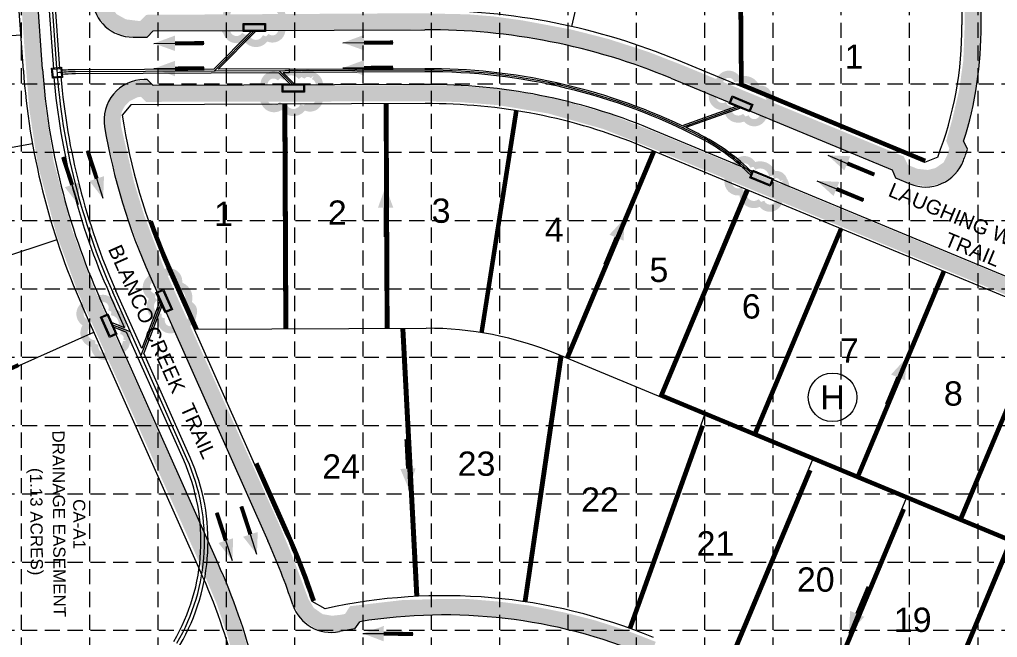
# Model space of a CAD drawing. Extents: x 2510300 to 2511653, y 7110042 to 7112204.
# Drawn here: x 2510807 to 2511289.9, y 7110917.1 to 7111222.4 of the extents above; entities that cross this region are included whole.
import ezdxf
from ezdxf.enums import TextEntityAlignment as Align

# ---------------------------------------------------------------- set-up
doc = ezdxf.new("R2010")
doc.units = 0
doc.header["$LTSCALE"] = 100
doc.header["$MEASUREMENT"] = 0
for name, pattern in [('DASHED', [0.75, 0.5, -0.25]), ('HIDDEN', [0.375, 0.25, -0.125]), ('HIDDEN2', [0.1875, 0.125, -0.0625])]:
    doc.linetypes.add(name, pattern=pattern)
for name, color, linetype in [('C-WALL-N', 7, 'HIDDEN2'), ('EROSION BLANKETS', 84, 'Continuous'), ('GRID', 254, 'DASHED'), ('LEGEND', 7, 'Continuous'), ('new', 7, 'Continuous'), ('STORM', 5, 'Continuous')]:
    doc.layers.add(name, color=color, linetype=linetype)
doc.styles.get("Standard").update_dxf_attribs({"font": 'ARIAL.TTF'})

msp = doc.modelspace()

# ---------------------------------------------------------------- linework, layer by layer
at = {"layer": 'C-WALL-N', "color": 33, "linetype": 'Continuous', "const_width": 2, "flags": 128}
for points in [[(2511265.73, 7111447.04), (2511161.73, 7111446.57), (2511163.61, 7111190.31), (2511254.32, 7111152.67)], [(2510938.74, 7111069.55), (2510938.24, 7111180.55)], [(2510988.74, 7111069.78), (2510988.24, 7111180.78)], [(2511035.26, 7111067.71), (2511052.46, 7111177.37)], [(2511077.54, 7111054.96), (2511120.45, 7111157.33)], [(2511123.72, 7111035.79), (2511166.63, 7111138.17)], [(2511169.9, 7111016.63), (2511212.81, 7111119)], [(2511220.7, 7110995.55), (2511263.61, 7111097.92)], [(2511271.5, 7110974.47), (2511314.41, 7111076.84)], [(2511003.43, 7110937.45), (2510996.5, 7111069.86)], [(2511056.81, 7110934.75), (2511074.69, 7111056.41)], [(2511123.18, 7111037.1), (2511479.06, 7110889.42)], [(2511108.61, 7110921.59), (2511144.52, 7111021.76)], [(2511156.63, 7110901.96), (2511197.61, 7110999.72)], [(2511202.81, 7110882.8), (2511243.79, 7110980.56)], [(2511253.61, 7110861.72), (2511294.59, 7110959.48)]]:
    msp.add_lwpolyline(points, dxfattribs=at)
for points in [[(2510894.55, 7111069.35), (2510880.87, 7111100.06, -0.020393), (2510871.86, 7111122.72)], [(2510952.38, 7110935.25, 0.024014), (2510939.16, 7110969.22), (2510924.01, 7111003.22)]]:
    msp.add_lwpolyline(points, format="xyb", dxfattribs=at)
at = {"layer": 'EROSION BLANKETS', "const_width": 8}
msp.add_lwpolyline([(2510986.59, 7110645.12), (2510913.85, 7110918.14), (2510908.22, 7110934.91), (2510897.85, 7110959.33), (2510839.24, 7111089.91), (2510829.14, 7111117.15), (2510819.85, 7111151.64), (2510815.73, 7111178.77), (2510813.15, 7111211.92), (2510798.26, 7111422.93, -0.413197), (2510860.95, 7111486.9)], format="xyb", dxfattribs=at)
for points in [[(2511269.06, 7111163.49), (2511271.46, 7111171.81), (2511274.98, 7111186.87), (2511277.07, 7111201.76), (2511277.71, 7111217.93), (2511277.87, 7111236.51), (2511276.63, 7111388.18)], [(2510839.82, 7111335.98), (2510842.26, 7111299.19), (2510846.95, 7111233.13), (2510848.01, 7111227.88), (2510852.12, 7111222.05), (2510858.23, 7111218.64), (2510865.57, 7111217.71), (2510868.28, 7111217.78), (2510871.26, 7111220.75), (2511004.07, 7111221.52), (2511028.4, 7111220.99), (2511040.56, 7111219.99), (2511054.86, 7111218.01), (2511078.71, 7111213.55), (2511096.72, 7111208.95), (2511116.11, 7111202.69), (2511132.77, 7111196.22), (2511160.95, 7111184.58)], [(2511477.13, 7111014.87), (2511120.75, 7111162.55), (2511096.32, 7111172.2), (2511068.99, 7111179.91), (2511043.91, 7111184.09), (2511023.65, 7111185.69), (2511008.54, 7111186.02), (2510871.14, 7111185.75), (2510868.43, 7111188.53), (2510864, 7111187.85), (2510859.04, 7111185.39), (2510855.74, 7111182.18), (2510853.55, 7111178.04), (2510852.87, 7111173.29), (2510853.18, 7111168.94), (2510859.62, 7111141.19), (2510864.68, 7111124.57), (2510874.17, 7111099.36), (2510932.09, 7110970.12), (2510938.64, 7110954.22), (2510946.03, 7110934.37), (2510949.34, 7110928.93), (2510955.11, 7110924.86), (2510961.36, 7110923.83), (2510966.41, 7110924.42), (2510970.17, 7110925.14), (2510972.54, 7110928.83), (2510996.49, 7110931.64), (2511011.53, 7110932.05), (2511027.27, 7110932.22), (2511042.68, 7110930.93), (2511057.58, 7110929.04), (2511074.55, 7110925.71), (2511089.52, 7110921.94), (2511105.57, 7110916.78), (2511119.75, 7110911.25)], [(2511160.83, 7111184.55), (2511240.77, 7111151.64), (2511242.77, 7111147.46), (2511249.42, 7111144.76), (2511255.89, 7111144.04), (2511260.92, 7111145.32), (2511266.45, 7111149.06), (2511268.88, 7111153.9), (2511270.38, 7111158.85), (2511268.88, 7111162.65), (2511269.57, 7111164.95)]]:
    msp.add_lwpolyline(points, dxfattribs=at)
at = {"layer": 'GRID', "color": 252, "linetype": 'HIDDEN', "lineweight": 0, "ltscale": 0.3}
for p, q in [((2510808, 7110212.15), (2510808, 7112168.94)), ((2510841.74, 7110212.15), (2510841.74, 7112168.94)), ((2510875.47, 7110212.14), (2510875.47, 7112168.94)), ((2510909.21, 7110212.14), (2510909.21, 7112168.94)), ((2510942.95, 7110212.13), (2510942.95, 7112168.94)), ((2510976.68, 7110212.13), (2510976.68, 7112168.94)), ((2511010.42, 7110212.12), (2511010.42, 7112168.94)), ((2511044.16, 7110212.11), (2511044.16, 7112168.94)), ((2511077.89, 7110212.11), (2511077.89, 7112168.94)), ((2511111.63, 7110212.1), (2511111.63, 7112168.94)), ((2511145.37, 7110212.1), (2511145.37, 7112168.94)), ((2511179.1, 7110212.09), (2511179.1, 7112168.94)), ((2511212.84, 7110212.09), (2511212.84, 7112168.94)), ((2511246.58, 7110212.08), (2511246.58, 7112168.94)), ((2511280.47, 7110212.16), (2511280.31, 7112168.94)), ((2510335.69, 7111190.58), (2511617.68, 7111190.58)), ((2510335.69, 7111156.84), (2511617.68, 7111156.84)), ((2510335.69, 7111123.11), (2511617.68, 7111123.11)), ((2510335.69, 7111089.37), (2511617.68, 7111089.37)), ((2510335.69, 7111055.63), (2511617.68, 7111055.63)), ((2510335.69, 7111021.9), (2511617.68, 7111021.9)), ((2510335.69, 7110988.16), (2511617.68, 7110988.16)), ((2510335.69, 7110954.42), (2511617.68, 7110954.42)), ((2510335.69, 7110920.69), (2511617.68, 7110920.69))]:
    msp.add_line(p, q, dxfattribs=at)
at = {"layer": 'LEGEND', "color": 170, "ltscale": 100, "const_width": 3.54}
for points in [[(2510917.33, 7111227.6, 0.520567), (2510917.33, 7111227.6, 0.765195), (2510909.32, 7111223.57, 0.417879), (2510909.27, 7111216.31, 0.6649), (2510918.43, 7111214.91, 0.744833), (2510928.76, 7111214.04, 0.975642), (2510935.19, 7111220.69, 0.520567), (2510933.59, 7111228.7, 0.520567), (2510927.72, 7111228.16, 0.540264), (2510917.33, 7111227.6)], [(2510935.87, 7111193.48, 0.520567), (2510935.87, 7111193.48, 0.765195), (2510927.85, 7111189.45, 0.417879), (2510927.8, 7111182.19, 0.6649), (2510936.96, 7111180.79, 0.744833), (2510947.29, 7111179.92, 0.975642), (2510953.73, 7111186.57, 0.520567), (2510952.13, 7111194.58, 0.520567), (2510946.25, 7111194.04, 0.540264), (2510935.87, 7111193.48)], [(2511161.73, 7111191.85, 0.520567), (2511161.73, 7111191.85, 0.765195), (2511152.76, 7111192.05, 0.417879), (2511149.3, 7111185.67, 0.6649), (2511156.74, 7111180.13, 0.744833), (2511165.45, 7111174.52, 0.975642), (2511174.25, 7111177.37, 0.520567), (2511176.6, 7111185.19, 0.520567), (2511171.16, 7111187.48, 0.540264), (2511161.73, 7111191.85)], [(2511169.45, 7111149.67, 0.520567), (2511169.45, 7111149.67, 0.765195), (2511160.47, 7111149.87, 0.417879), (2511157.02, 7111143.48, 0.6649), (2511164.46, 7111137.95, 0.744833), (2511173.17, 7111132.33, 0.975642), (2511181.97, 7111135.18, 0.520567), (2511184.32, 7111143, 0.520567), (2511178.88, 7111145.29, 0.540264), (2511169.45, 7111149.67)], [(2510885.13, 7111091.15, 0.520567), (2510885.13, 7111091.15, 0.765195), (2510878.26, 7111096.92, 0.417879), (2510871.57, 7111094.11, 0.6649), (2510873.9, 7111085.14, 0.744833), (2510877.18, 7111075.3, 0.975642), (2510885.82, 7111072.01, 0.520567), (2510892.55, 7111076.64, 0.520567), (2510889.74, 7111081.83, 0.540264), (2510885.13, 7111091.15)], [(2510852.35, 7111078.07, 0.520567), (2510852.35, 7111078.07, 0.765195), (2510845.49, 7111083.84, 0.417879), (2510838.79, 7111081.03, 0.6649), (2510841.12, 7111072.06, 0.744833), (2510844.4, 7111062.22, 0.975642), (2510853.05, 7111058.93, 0.520567), (2510859.77, 7111063.56, 0.520567), (2510856.96, 7111068.75, 0.540264), (2510852.35, 7111078.07)]]:
    msp.add_lwpolyline(points, format="xyb", close=True, dxfattribs=at)
at = {"layer": 'new', "lineweight": 0}
for p, q in [((2511160.72, 7111447.56), (2511162.61, 7111189.64)), ((2511160.72, 7111447.56), (2511162.61, 7111189.64)), ((2511270.76, 7111443.06), (2511272.39, 7111219.74)), ((2511270.76, 7111443.06), (2511272.39, 7111219.74)), ((2510825.32, 7111198.42), (2510808.8, 7111431.33)), ((2510808.86, 7111197.25), (2510793.18, 7111418.33)), ((2510808.86, 7111197.25), (2510793.18, 7111418.33)), ((2511079.77, 7111218.92), (2511106.53, 7111337.31)), ((2511079.77, 7111218.92), (2511106.53, 7111337.31)), ((2510823.85, 7111198), (2510819.21, 7111263.29)), ((2510826.83, 7111198.25), (2510823.13, 7111250.53)), ((2510456.44, 7111190), (2510807.61, 7111214.91)), ((2510456.44, 7111190), (2510807.61, 7111214.91)), ((2510921.41, 7111216.47), (2510902.99, 7111197.89)), ((2510922.97, 7111216.98), (2510903.06, 7111196.89)), ((2510923.53, 7111216.48), (2510905.11, 7111197.9)), ((2510873.28, 7111210.64), (2510883.7, 7111210.68)), ((2510883.7, 7111210.68), (2510898.15, 7111210.76)), ((2510966.62, 7111210.96), (2510977.04, 7111211)), ((2510977.04, 7111211), (2510991.49, 7111211.07)), ((2511253.94, 7111151.74), (2511132.35, 7111202.2)), ((2511253.94, 7111151.74), (2511132.35, 7111202.2)), ((2510822.79, 7111198.41), (2510827.77, 7111198.83)), ((2510823.21, 7111193.43), (2510822.79, 7111198.41)), ((2510823.33, 7111197.95), (2510827.31, 7111198.29)), ((2510823.67, 7111193.97), (2510823.33, 7111197.95)), ((2510827.65, 7111194.31), (2510823.67, 7111193.97)), ((2510827.31, 7111198.29), (2510827.65, 7111194.31)), ((2510827.77, 7111198.83), (2510828.19, 7111193.85)), ((2510902.99, 7111197.89), (2510834.52, 7111197.58)), ((2511007.22, 7111197.36), (2510834.53, 7111196.58)), ((2510935.11, 7111196.04), (2510834.53, 7111195.58)), ((2510873.29, 7111198.17), (2510883.7, 7111198.21)), ((2510883.7, 7111198.21), (2510898.16, 7111198.28)), ((2510940.16, 7111198.06), (2510905.11, 7111197.9)), ((2510940.64, 7111190.56), (2510935.11, 7111196.04)), ((2510942.2, 7111190.07), (2510935.17, 7111197.04)), ((2510940.17, 7111196.06), (2510937.23, 7111196.05)), ((2510942.76, 7111190.57), (2510937.23, 7111196.05)), ((2511007.22, 7111198.11), (2510940.16, 7111197.81)), ((2510940.16, 7111198.06), (2510940.17, 7111196.06)), ((2511007.22, 7111196.61), (2510940.17, 7111196.31)), ((2510966.63, 7111198.49), (2510977.04, 7111198.53)), ((2510977.04, 7111198.53), (2510991.5, 7111198.6)), ((2510828.19, 7111193.85), (2510823.21, 7111193.43)), ((2510861.88, 7111180.2), (2510857.62, 7111175.24)), ((2510861.88, 7111180.2), (2510857.62, 7111175.24)), ((2511007.3, 7111180.86), (2510861.88, 7111180.2)), ((2511007.3, 7111180.86), (2510861.88, 7111180.2)), ((2510937.74, 7111069.55), (2510937.24, 7111180.55)), ((2510937.74, 7111069.55), (2510937.24, 7111180.55)), ((2510987.74, 7111069.77), (2510987.24, 7111180.77)), ((2510987.74, 7111069.77), (2510987.24, 7111180.77)), ((2511051.47, 7111177.52), (2511034.27, 7111067.86)), ((2511051.47, 7111177.52), (2511034.27, 7111067.86)), ((2511162.69, 7111179.32), (2511134.16, 7111169.13)), ((2511160.95, 7111179.5), (2511134.2, 7111169.94)), ((2511163.02, 7111178.65), (2511136.11, 7111169.03)), ((2510813.37, 7111160.95), (2510468.05, 7111099.33)), ((2510813.37, 7111160.95), (2510468.05, 7111099.33)), ((2510845.08, 7111143.84), (2510840.6, 7111157.59)), ((2511076.62, 7111055.35), (2511119.53, 7111157.72)), ((2511076.62, 7111055.35), (2511119.53, 7111157.72)), ((2511430.97, 7111028.48), (2511114.72, 7111159.71)), ((2511430.97, 7111028.48), (2511114.72, 7111159.71)), ((2510832.94, 7111140.75), (2510828.46, 7111154.5)), ((2511206.14, 7111155.37), (2511215.76, 7111151.37)), ((2511215.76, 7111151.37), (2511229.11, 7111145.83)), ((2511260.43, 7111154.46), (2511253.94, 7111151.74)), ((2511260.43, 7111154.46), (2511253.94, 7111151.74)), ((2510848.29, 7111133.93), (2510845.08, 7111143.84)), ((2511200.81, 7111142.73), (2511210.43, 7111138.72)), ((2510836.15, 7111130.84), (2510832.94, 7111140.75)), ((2510987.73, 7111139.88), (2510987.77, 7111129.46)), ((2511122.8, 7111036.18), (2511165.71, 7111138.55)), ((2511122.8, 7111036.18), (2511165.71, 7111138.55)), ((2511210.43, 7111138.72), (2511223.78, 7111133.19)), ((2510987.77, 7111129.46), (2510987.84, 7111115)), ((2511105.83, 7111124.25), (2511101.8, 7111114.65)), ((2511211.89, 7111119.39), (2511168.98, 7111017.02)), ((2511211.89, 7111119.39), (2511168.98, 7111017.02)), ((2510825.33, 7111113.57), (2510535.44, 7111018.16)), ((2510825.33, 7111113.57), (2510535.44, 7111018.16)), ((2511101.8, 7111114.65), (2511096.22, 7111101.31)), ((2510938.24, 7110968.82), (2510879.96, 7111099.66)), ((2510938.24, 7110968.82), (2510879.96, 7111099.66)), ((2511262.69, 7111098.31), (2511219.78, 7110995.94)), ((2511262.69, 7111098.31), (2511219.78, 7110995.94)), ((2510867.31, 7111059.85), (2510854.61, 7111088.36)), ((2510858.82, 7111070.31), (2510851.41, 7111086.94)), ((2510889.67, 7111005.36), (2510853.01, 7111087.65)), ((2510876.3, 7111083.29), (2510867.31, 7111059.85)), ((2510896.22, 7110950.1), (2510837.94, 7111080.94)), ((2510896.22, 7110950.1), (2510837.94, 7111080.94)), ((2510877.06, 7111082.82), (2510866.92, 7111056.41)), ((2510877.31, 7111081.03), (2510868.31, 7111057.59)), ((2511313.49, 7111077.23), (2511270.58, 7110974.86)), ((2511313.49, 7111077.23), (2511270.58, 7110974.86)), ((2510852.39, 7111071.83), (2510861.63, 7111068.29)), ((2510852.55, 7111072.71), (2510858.82, 7111070.31)), ((2510853.56, 7111070.45), (2510859.83, 7111068.04)), ((2511007.8, 7111069.86), (2510893.46, 7111069.35)), ((2511007.8, 7111069.86), (2510893.46, 7111069.35)), ((2511002.43, 7110937.4), (2510995.5, 7111069.81)), ((2511002.43, 7110937.4), (2510995.5, 7111069.81)), ((2510579.63, 7110950.32), (2510843.71, 7111067.97)), ((2510579.63, 7110950.32), (2510843.71, 7111067.97)), ((2510888.07, 7111004.65), (2510859.83, 7111068.04)), ((2510891.26, 7111006.08), (2510868.31, 7111057.59)), ((2511055.82, 7110934.9), (2511073.7, 7111056.56)), ((2511055.82, 7110934.9), (2511073.7, 7111056.56)), ((2511459.93, 7110896.28), (2511072.18, 7111057.19)), ((2511459.93, 7110896.28), (2511072.18, 7111057.19)), ((2511244.95, 7111055.18), (2511240.91, 7111045.58)), ((2511240.91, 7111045.58), (2511235.33, 7111032.25)), ((2511107.67, 7110921.93), (2511145.28, 7111026.85)), ((2511107.67, 7110921.93), (2511145.28, 7111026.85)), ((2510998.83, 7111000.59), (2510998.06, 7111015.03)), ((2511155.71, 7110902.35), (2511198.62, 7111004.72)), ((2511155.71, 7110902.35), (2511198.62, 7111004.72)), ((2510999.36, 7110990.19), (2510998.83, 7111000.59)), ((2510921.01, 7110968.08), (2510916.53, 7110981.83)), ((2511201.89, 7110883.18), (2511244.8, 7110985.56)), ((2511201.89, 7110883.18), (2511244.8, 7110985.56)), ((2510908.87, 7110964.99), (2510904.39, 7110978.74)), ((2510924.22, 7110958.17), (2510921.01, 7110968.08)), ((2510912.08, 7110955.08), (2510908.87, 7110964.99)), ((2511252.69, 7110862.1), (2511295.6, 7110964.47)), ((2511252.69, 7110862.1), (2511295.6, 7110964.47)), ((2511220.68, 7110928.79), (2511226.26, 7110942.13)), ((2510957.85, 7110931.31), (2510951.43, 7110934.93)), ((2510957.85, 7110931.31), (2510951.43, 7110934.93)), ((2511216.65, 7110919.19), (2511220.68, 7110928.79)), ((2510976.44, 7110919.15), (2510986.85, 7110919.02)), ((2510986.85, 7110919.02), (2511001.31, 7110918.87))]:
    msp.add_line(p, q, dxfattribs=at)
at = {"layer": 'new', "color": 7, "lineweight": 0}
for p, q in [((2511281.89, 7111219.81), (2511280.36, 7111429.72)), ((2511281.89, 7111219.81), (2511280.36, 7111429.72)), ((2510818.34, 7111197.93), (2510802.65, 7111419)), ((2510818.34, 7111197.93), (2510802.65, 7111419)), ((2510863.01, 7111213.71), (2510869.93, 7111213.74)), ((2510863.01, 7111213.71), (2510869.93, 7111213.74)), ((2510869.93, 7111213.74), (2510872.92, 7111216.76)), ((2510869.93, 7111213.74), (2510872.92, 7111216.76)), ((2510872.92, 7111216.76), (2511007.13, 7111217.36)), ((2510872.92, 7111216.76), (2511007.13, 7111217.36)), ((2510870.03, 7111192.74), (2510868.58, 7111192.74)), ((2510870.03, 7111192.74), (2510868.58, 7111192.74)), ((2510873.04, 7111189.76), (2510870.03, 7111192.74)), ((2510873.04, 7111189.76), (2510870.03, 7111192.74)), ((2511007.25, 7111190.36), (2510873.04, 7111189.76)), ((2511007.25, 7111190.36), (2510873.04, 7111189.76)), ((2511128.71, 7111193.42), (2511237.91, 7111148.11)), ((2511128.71, 7111193.42), (2511237.91, 7111148.11)), ((2511434.61, 7111037.25), (2511118.36, 7111168.49)), ((2511434.61, 7111037.25), (2511118.36, 7111168.49)), ((2511275.18, 7111158.55), (2511273.25, 7111162.31)), ((2511275.18, 7111158.55), (2511273.25, 7111162.31)), ((2511237.91, 7111148.11), (2511239.53, 7111144.19)), ((2511237.91, 7111148.11), (2511239.53, 7111144.19)), ((2511239.53, 7111144.19), (2511246.72, 7111141.21)), ((2511239.53, 7111144.19), (2511246.72, 7111141.21)), ((2510871.28, 7111095.79), (2510929.57, 7110964.95)), ((2510871.28, 7111095.79), (2510929.57, 7110964.95)), ((2510904.9, 7110953.96), (2510846.61, 7111084.8)), ((2510904.9, 7110953.96), (2510846.61, 7111084.8)), ((2510972.5, 7110921.47), (2510974.99, 7110924.93)), ((2510972.5, 7110921.47), (2510974.99, 7110924.93))]:
    msp.add_line(p, q, dxfattribs=at)
at = {"layer": 'new', "linetype": 'Continuous', "lineweight": 0}
for p, q in [((2510917.45, 7111220.46), (2510928.45, 7111220.51)), ((2510917.47, 7111216.46), (2510917.45, 7111220.46)), ((2510917.95, 7111219.96), (2510927.95, 7111220)), ((2510917.97, 7111216.96), (2510917.95, 7111219.96)), ((2510927.95, 7111220), (2510927.97, 7111217)), ((2510928.45, 7111220.51), (2510928.47, 7111216.51)), ((2510928.47, 7111216.51), (2510917.47, 7111216.46)), ((2510927.97, 7111217), (2510917.97, 7111216.96)), ((2510936.7, 7111190.54), (2510947.7, 7111190.59)), ((2510936.71, 7111186.54), (2510936.7, 7111190.54)), ((2510937.2, 7111190.05), (2510947.2, 7111190.09)), ((2510937.21, 7111187.05), (2510937.2, 7111190.05)), ((2510947.2, 7111190.09), (2510947.21, 7111187.09)), ((2510947.7, 7111190.59), (2510947.71, 7111186.59)), ((2510947.71, 7111186.59), (2510936.71, 7111186.54)), ((2510947.21, 7111187.09), (2510937.21, 7111187.05)), ((2511157.42, 7111180.97), (2511158.95, 7111184.67)), ((2511158.95, 7111184.67), (2511169.11, 7111180.45)), ((2511167.58, 7111176.76), (2511157.42, 7111180.97)), ((2511158.07, 7111181.24), (2511159.22, 7111184.01)), ((2511167.31, 7111177.41), (2511158.07, 7111181.24)), ((2511159.22, 7111184.01), (2511168.46, 7111180.18)), ((2511168.46, 7111180.18), (2511167.31, 7111177.41)), ((2511169.11, 7111180.45), (2511167.58, 7111176.76)), ((2511167.58, 7111144.27), (2511169.11, 7111147.97)), ((2511168.23, 7111144.54), (2511169.38, 7111147.31)), ((2511169.11, 7111147.97), (2511179.27, 7111143.75)), ((2511169.38, 7111147.31), (2511178.62, 7111143.48)), ((2511177.74, 7111140.06), (2511167.58, 7111144.27)), ((2511177.47, 7111140.71), (2511168.23, 7111144.54)), ((2511178.62, 7111143.48), (2511177.47, 7111140.71)), ((2511179.27, 7111143.75), (2511177.74, 7111140.06)), ((2510874.36, 7111087.64), (2510878.01, 7111089.27)), ((2510875.02, 7111087.39), (2510877.76, 7111088.61)), ((2510877.76, 7111088.61), (2510881.83, 7111079.48)), ((2510878.01, 7111089.27), (2510882.49, 7111079.22)), ((2510878.84, 7111077.59), (2510874.36, 7111087.64)), ((2510879.09, 7111078.25), (2510875.02, 7111087.39)), ((2510882.49, 7111079.22), (2510878.84, 7111077.59)), ((2510881.83, 7111079.48), (2510879.09, 7111078.25)), ((2510846.96, 7111075.43), (2510850.61, 7111077.06)), ((2510851.43, 7111065.39), (2510846.96, 7111075.43)), ((2510847.62, 7111075.18), (2510850.36, 7111076.4)), ((2510851.69, 7111066.05), (2510847.62, 7111075.18)), ((2510850.36, 7111076.4), (2510854.43, 7111067.27)), ((2510850.61, 7111077.06), (2510855.09, 7111067.01)), ((2510855.09, 7111067.01), (2510851.43, 7111065.39)), ((2510854.43, 7111067.27), (2510851.69, 7111066.05))]:
    msp.add_line(p, q, dxfattribs=at)
at = {"layer": 'new'}
for points in [[(2510873.28, 7111210.64, 0, 7.57, 0), (2510883.7, 7111210.68, 7.57, 7.57, 0)], [(2510966.62, 7111210.96, 0, 7.57, 0), (2510977.04, 7111211, 7.57, 7.57, 0)], [(2510873.29, 7111198.17, 0, 7.57, 0), (2510883.7, 7111198.21, 7.57, 7.57, 0)], [(2510966.63, 7111198.49, 0, 7.57, 0), (2510977.04, 7111198.53, 7.57, 7.57, 0)], [(2511206.14, 7111155.37, 0, 7.57, 0), (2511215.76, 7111151.37, 7.57, 7.57, 0)], [(2510848.29, 7111133.93, 0, 7.57, 0), (2510845.08, 7111143.84, 7.57, 7.57, 0)], [(2511200.81, 7111142.73, 0, 7.57, 0), (2511210.43, 7111138.72, 7.57, 7.57, 0)], [(2510836.15, 7111130.84, 0, 7.57, 0), (2510832.94, 7111140.75, 7.57, 7.57, 0)], [(2510987.73, 7111139.88, 0, 7.57, 0), (2510987.77, 7111129.46, 7.57, 7.57, 0)], [(2511105.83, 7111124.25, 0, 7.57, 0), (2511101.8, 7111114.65, 7.57, 7.57, 0)], [(2511244.95, 7111055.18, 0, 7.57, 0), (2511240.91, 7111045.58, 7.57, 7.57, 0)], [(2510999.36, 7110990.19, 0, 7.57, 0), (2510998.83, 7111000.59, 7.57, 7.57, 0)], [(2510912.08, 7110955.08, 0, 7.57, 0), (2510908.87, 7110964.99, 7.57, 7.57, 0)], [(2510924.22, 7110958.17, 0, 7.57, 0), (2510921.01, 7110968.08, 7.57, 7.57, 0)], [(2511216.65, 7110919.19, 0, 7.57, 0), (2511220.68, 7110928.79, 7.57, 7.57, 0)], [(2510976.44, 7110919.15, 0, 7.57, 0), (2510986.85, 7110919.02, 7.57, 7.57, 0)]]:
    msp.add_lwpolyline(points, format="xyseb", dxfattribs=at)
at = {"layer": 'new', "const_width": 2}
for points in [[(2510883.7, 7111210.68), (2510898.15, 7111210.76)], [(2510977.04, 7111211), (2510991.49, 7111211.07)], [(2510883.7, 7111198.21), (2510898.16, 7111198.28)], [(2510977.04, 7111198.53), (2510991.5, 7111198.6)], [(2510845.08, 7111143.84), (2510840.6, 7111157.59)], [(2510832.94, 7111140.75), (2510828.46, 7111154.5)], [(2511215.76, 7111151.37), (2511229.11, 7111145.83)], [(2511210.43, 7111138.72), (2511223.78, 7111133.19)], [(2510987.77, 7111129.46), (2510987.84, 7111115)], [(2511101.8, 7111114.65), (2511096.22, 7111101.31)], [(2510793.33, 7111045.85), (2510806.54, 7111051.74)], [(2511240.91, 7111045.58), (2511235.33, 7111032.25)], [(2510998.83, 7111000.59), (2510998.06, 7111015.03)], [(2510921.01, 7110968.08), (2510916.53, 7110981.83)], [(2510908.87, 7110964.99), (2510904.39, 7110978.74)], [(2511220.68, 7110928.79), (2511226.26, 7110942.13)], [(2510986.85, 7110919.02), (2511001.31, 7110918.87)]]:
    msp.add_lwpolyline(points, dxfattribs=at)
at = {"layer": 'new', "lineweight": 0}
msp.add_circle((2511208.51, 7111035.78), 12, dxfattribs=at)
msp.add_circle((2511208.51, 7111035.78), 12, dxfattribs=at)
at = {"layer": 'new', "color": 7, "lineweight": 0}
for centre, radius, start, end in [((2510862.92, 7111233.71), 20, 184.0576, 270.2595), ((2510862.92, 7111233.71), 20, 184.0576, 270.2595), ((2511095.4, 7111218.44), 186.5, 342.4815, 0.4191), ((2511095.4, 7111218.44), 186.5, 342.4815, 0.4191), ((2511008.55, 7110903.87), 313.5, 67.4628, 90.2595), ((2511008.55, 7110903.87), 313.5, 67.4628, 90.2595), ((2511153.99, 7111221.74), 336.5, 184.0576, 204.0123), ((2511153.99, 7111221.74), 336.5, 184.0576, 204.0123), ((2510868.67, 7111172.74), 20, 90.2595, 189.7447), ((2510868.67, 7111172.74), 20, 90.2595, 189.7447), ((2511008.55, 7110903.87), 286.5, 67.4628, 90.2595), ((2511008.55, 7110903.87), 286.5, 67.4628, 90.2595), ((2511153.99, 7111221.74), 309.5, 189.7447, 204.0123), ((2511153.99, 7111221.74), 309.5, 189.7447, 204.0123), ((2511095.4, 7111218.44), 189.5, 339.714, 341.5743), ((2511095.4, 7111218.44), 189.5, 339.714, 341.5743), ((2511254.39, 7111159.68), 20, 247.4629, 339.7141), ((2511254.39, 7111159.68), 20, 247.4629, 339.7141), ((2510592.27, 7110814.69), 369.25, 18.7227, 24.0123), ((2510592.27, 7110814.69), 369.25, 18.7227, 24.0123), ((2510592.27, 7110814.69), 342.25, 14.7341, 24.0123), ((2510592.27, 7110814.69), 342.25, 14.7341, 24.0123), ((2510960.92, 7110939.63), 20, 198.7227, 281.5646), ((2510960.92, 7110939.63), 20, 198.7227, 281.5646), ((2511016.55, 7110667.77), 260.5, 67.4628, 99.1806), ((2511016.55, 7110667.77), 260.5, 67.4628, 99.1806), ((2511016.55, 7110667.77), 257.5, 99.8498, 101.5646), ((2511016.55, 7110667.77), 257.5, 99.8498, 101.5646)]:
    msp.add_arc(centre, radius, start, end, dxfattribs=at)
at = {"layer": 'new', "lineweight": 0}
for centre, radius, start, end in [((2511008.55, 7110903.87), 323, 67.4627, 90.2597), ((2511008.55, 7110903.87), 323, 67.4627, 90.2597), ((2511095.4, 7111218.44), 177, 338.8089, 0.4191), ((2511095.4, 7111218.44), 177, 338.8089, 0.4191), ((2511153.99, 7111221.74), 346, 184.0576, 204.0123), ((2511153.99, 7111221.74), 346, 184.0576, 204.0123), ((2511153.99, 7111221.74), 329.5, 184.0576, 204.0123), ((2510834.98, 7111096.58), 100, 90.2595, 95.4464), ((2511153.99, 7111221.74), 327.75, 184.8045, 204.0123), ((2510834.98, 7111096.58), 101, 90.2595, 94.3058), ((2510834.98, 7111096.58), 99, 90.2595, 94.2951), ((2511008.55, 7110903.87), 294.25, 64.7224, 90.2595), ((2511008.55, 7110903.87), 293.5, 62.5589, 90.2595), ((2511008.55, 7110903.87), 292.75, 62.5589, 90.2595), ((2511153.99, 7111221.74), 331.25, 184.8049, 204.0123), ((2511008.55, 7110903.87), 277, 67.4628, 90.2595), ((2511008.55, 7110903.87), 277, 67.4628, 90.2595), ((2511153.99, 7111221.74), 300, 188.9167, 204.0123), ((2511153.99, 7111221.74), 300, 188.9167, 204.0123), ((2511008.55, 7110903.87), 294.25, 62.5589, 64.3104), ((2511097.72, 7111075.59), 99.25, 44.8267, 62.5589), ((2511097.72, 7111075.59), 100, 44.6954, 62.5589), ((2511097.72, 7111075.59), 100.75, 45.1819, 62.5589), ((2511008.55, 7110903.87), 166, 67.4628, 90.2595), ((2511008.55, 7110903.87), 166, 67.4628, 90.2595), ((2510798.32, 7110964.67), 101.75, 329.7341, 24.0123), ((2510798.32, 7110964.67), 98.25, 329.7341, 24.0123), ((2510798.32, 7110964.67), 100, 329.7341, 24.0123), ((2510592.27, 7110814.69), 378.75, 18.5097, 24.0123), ((2510592.27, 7110814.69), 378.75, 18.5097, 24.0123), ((2510592.27, 7110814.69), 332.75, 14.7341, 24.0123), ((2510592.27, 7110814.69), 332.75, 14.7341, 24.0123), ((2511016.55, 7110667.77), 270, 67.4628, 102.5567), ((2511016.55, 7110667.77), 270, 67.4628, 102.5567)]:
    msp.add_arc(centre, radius, start, end, dxfattribs=at)
at = {"layer": 'new', "color": 5, "lineweight": 0, "ltscale": 0.25}
msp.add_spline([(2510620.44, 7111507.64), (2510618.27, 7111487), (2510617.9, 7111473.76), (2510617.43, 7111451.39), (2510617.12, 7111429.97), (2510619.95, 7111408.09), (2510622.89, 7111394.41), (2510627.7, 7111382.78), (2510632.22, 7111366.75), (2510637.04, 7111353.71), (2510645.54, 7111332.54), (2510651.17, 7111319.48), (2510655.9, 7111293.57), (2510659.04, 7111277.47), (2510661.26, 7111249.02), (2510661.89, 7111231.14), (2510659.01, 7111153.5), (2510652.7, 7111122.69), (2510652.11, 7111120.26), (2510651.79, 7111116.79), (2510659.53, 7111084.01), (2510663.49, 7111072.82), (2510667.42, 7111065.24), (2510673.57, 7111058.32), (2510681.01, 7111050.78), (2510690.93, 7111038.76), (2510715.2, 7111025.7), (2510721.18, 7111022.14), (2510728.96, 7111017.35), (2510736.88, 7111012.98), (2510742.32, 7111007.48), (2510751.86, 7110991.47), (2510754.24, 7110987.75), (2510762.59, 7110981.58), (2510770.86, 7110971.5), (2510776.88, 7110960.88), (2510779.45, 7110950.66), (2510782.21, 7110932.68), (2510786.27, 7110907.93), (2510793.49, 7110868.09), (2510797.76, 7110857.71), (2510802.04, 7110846.55), (2510806.46, 7110835.86), (2510810.43, 7110823.92), (2510814.9, 7110808.57), (2510820.77, 7110791.05), (2510824.14, 7110776.31), (2510831.06, 7110747.7), (2510835.73, 7110724.26), (2510838.82, 7110706.26), (2510841.58, 7110689.34), (2510844.52, 7110672.06), (2510844.74, 7110662.43), (2510845.15, 7110648.91), (2510843.84, 7110637.55), (2510842.19, 7110628.37), (2510839.64, 7110616.39), (2510839.74, 7110603.33), (2510837.97, 7110590.21), (2510838.23, 7110576.54), (2510838.32, 7110563.17), (2510838.42, 7110550.27), (2510844.16, 7110528.93), (2510849.97, 7110515.8), (2510867.68, 7110504.99), (2510882.92, 7110494.17), (2510894.16, 7110485.8), (2510904.42, 7110475.44), (2510909.22, 7110463.79), (2510912.06, 7110449.89)], degree=3, dxfattribs=at)
at = {"layer": 'new', "color": 32, "lineweight": 0, "ltscale": 0.25}
msp.add_spline([(2510620.44, 7111507.64), (2510618.27, 7111487), (2510617.9, 7111473.76), (2510617.43, 7111451.39), (2510617.12, 7111429.97), (2510619.95, 7111408.09), (2510622.89, 7111394.41), (2510627.7, 7111382.78), (2510632.22, 7111366.75), (2510637.04, 7111353.71), (2510645.54, 7111332.54), (2510651.17, 7111319.48), (2510655.9, 7111293.57), (2510659.04, 7111277.47), (2510661.26, 7111249.02), (2510661.89, 7111231.14), (2510659.01, 7111153.5), (2510652.7, 7111122.69), (2510652.11, 7111120.26), (2510651.79, 7111116.79), (2510659.53, 7111084.01), (2510663.49, 7111072.82), (2510667.42, 7111065.24), (2510673.57, 7111058.32), (2510681.01, 7111050.78), (2510690.93, 7111038.76), (2510715.2, 7111025.7), (2510721.18, 7111022.14), (2510728.96, 7111017.35), (2510736.88, 7111012.98), (2510742.32, 7111007.48), (2510751.86, 7110991.47), (2510754.24, 7110987.75), (2510762.59, 7110981.58), (2510770.86, 7110971.5), (2510776.88, 7110960.88), (2510779.45, 7110950.66), (2510782.21, 7110932.68), (2510786.27, 7110907.93), (2510793.49, 7110868.09), (2510797.76, 7110857.71), (2510802.04, 7110846.55), (2510806.46, 7110835.86), (2510810.43, 7110823.92), (2510814.9, 7110808.57), (2510820.77, 7110791.05), (2510824.14, 7110776.31), (2510831.06, 7110747.7), (2510835.73, 7110724.26), (2510838.82, 7110706.26), (2510841.58, 7110689.34), (2510844.52, 7110672.06), (2510844.74, 7110662.43), (2510845.15, 7110648.91), (2510843.84, 7110637.55), (2510842.19, 7110628.37), (2510839.64, 7110616.39), (2510839.74, 7110603.33), (2510837.97, 7110590.21), (2510838.23, 7110576.54), (2510838.32, 7110563.17), (2510838.42, 7110550.27), (2510844.16, 7110528.93), (2510849.97, 7110515.8), (2510867.68, 7110504.99), (2510882.92, 7110494.17), (2510894.16, 7110485.8), (2510904.42, 7110475.44), (2510909.22, 7110463.79), (2510912.06, 7110449.89)], degree=3, dxfattribs=at)
at = {"layer": 'STORM', "lineweight": 0}
for p, q in [((2510825.32, 7111198.42), (2510808.8, 7111431.33)), ((2510823.85, 7111198), (2510819.21, 7111263.29)), ((2510826.83, 7111198.25), (2510823.13, 7111250.53)), ((2510921.41, 7111216.47), (2510902.99, 7111197.89)), ((2510922.97, 7111216.98), (2510903.06, 7111196.89)), ((2510923.53, 7111216.48), (2510905.11, 7111197.9)), ((2510822.79, 7111198.41), (2510827.77, 7111198.83)), ((2510823.21, 7111193.43), (2510822.79, 7111198.41)), ((2510823.33, 7111197.95), (2510827.31, 7111198.29)), ((2510823.67, 7111193.97), (2510823.33, 7111197.95)), ((2510827.65, 7111194.31), (2510823.67, 7111193.97)), ((2510827.31, 7111198.29), (2510827.65, 7111194.31)), ((2510827.77, 7111198.83), (2510828.19, 7111193.85)), ((2510902.99, 7111197.89), (2510834.52, 7111197.58)), ((2511007.22, 7111197.36), (2510834.53, 7111196.58)), ((2510935.11, 7111196.04), (2510834.53, 7111195.58)), ((2510940.16, 7111198.06), (2510905.11, 7111197.9)), ((2510940.64, 7111190.56), (2510935.11, 7111196.04)), ((2510942.2, 7111190.07), (2510935.17, 7111197.04)), ((2510940.17, 7111196.06), (2510937.23, 7111196.05)), ((2510942.76, 7111190.57), (2510937.23, 7111196.05)), ((2511007.22, 7111198.11), (2510940.16, 7111197.81)), ((2510940.16, 7111198.06), (2510940.17, 7111196.06)), ((2511007.22, 7111196.61), (2510940.17, 7111196.31)), ((2510828.19, 7111193.85), (2510823.21, 7111193.43)), ((2511162.69, 7111179.32), (2511134.16, 7111169.13)), ((2511160.95, 7111179.5), (2511134.2, 7111169.94)), ((2511163.02, 7111178.65), (2511136.11, 7111169.03)), ((2510867.31, 7111059.85), (2510854.61, 7111088.36)), ((2510858.82, 7111070.31), (2510851.41, 7111086.94)), ((2510889.67, 7111005.36), (2510853.01, 7111087.65)), ((2510876.3, 7111083.29), (2510867.31, 7111059.85)), ((2510877.06, 7111082.82), (2510866.92, 7111056.41)), ((2510877.31, 7111081.03), (2510868.31, 7111057.59)), ((2510852.39, 7111071.83), (2510861.63, 7111068.29)), ((2510852.55, 7111072.71), (2510858.82, 7111070.31)), ((2510853.56, 7111070.45), (2510859.83, 7111068.04)), ((2510888.07, 7111004.65), (2510859.83, 7111068.04)), ((2510891.26, 7111006.08), (2510868.31, 7111057.59))]:
    msp.add_line(p, q, dxfattribs=at)
at = {"layer": 'STORM', "linetype": 'Continuous', "lineweight": 0}
for p, q in [((2510917.45, 7111220.46), (2510928.45, 7111220.51)), ((2510917.47, 7111216.46), (2510917.45, 7111220.46)), ((2510917.95, 7111219.96), (2510927.95, 7111220)), ((2510917.97, 7111216.96), (2510917.95, 7111219.96)), ((2510927.95, 7111220), (2510927.97, 7111217)), ((2510928.45, 7111220.51), (2510928.47, 7111216.51)), ((2510928.47, 7111216.51), (2510917.47, 7111216.46)), ((2510927.97, 7111217), (2510917.97, 7111216.96)), ((2510936.7, 7111190.54), (2510947.7, 7111190.59)), ((2510936.71, 7111186.54), (2510936.7, 7111190.54)), ((2510937.2, 7111190.05), (2510947.2, 7111190.09)), ((2510937.21, 7111187.05), (2510937.2, 7111190.05)), ((2510947.2, 7111190.09), (2510947.21, 7111187.09)), ((2510947.7, 7111190.59), (2510947.71, 7111186.59)), ((2510947.71, 7111186.59), (2510936.71, 7111186.54)), ((2510947.21, 7111187.09), (2510937.21, 7111187.05)), ((2511157.42, 7111180.97), (2511158.95, 7111184.67)), ((2511158.95, 7111184.67), (2511169.11, 7111180.45)), ((2511167.58, 7111176.76), (2511157.42, 7111180.97)), ((2511158.07, 7111181.24), (2511159.22, 7111184.01)), ((2511167.31, 7111177.41), (2511158.07, 7111181.24)), ((2511159.22, 7111184.01), (2511168.46, 7111180.18)), ((2511168.46, 7111180.18), (2511167.31, 7111177.41)), ((2511169.11, 7111180.45), (2511167.58, 7111176.76)), ((2511167.58, 7111144.27), (2511169.11, 7111147.97)), ((2511168.23, 7111144.54), (2511169.38, 7111147.31)), ((2511169.11, 7111147.97), (2511179.27, 7111143.75)), ((2511169.38, 7111147.31), (2511178.62, 7111143.48)), ((2511177.74, 7111140.06), (2511167.58, 7111144.27)), ((2511177.47, 7111140.71), (2511168.23, 7111144.54)), ((2511178.62, 7111143.48), (2511177.47, 7111140.71)), ((2511179.27, 7111143.75), (2511177.74, 7111140.06)), ((2510874.36, 7111087.64), (2510878.01, 7111089.27)), ((2510875.02, 7111087.39), (2510877.76, 7111088.61)), ((2510877.76, 7111088.61), (2510881.83, 7111079.48)), ((2510878.01, 7111089.27), (2510882.49, 7111079.22)), ((2510878.84, 7111077.59), (2510874.36, 7111087.64)), ((2510879.09, 7111078.25), (2510875.02, 7111087.39)), ((2510882.49, 7111079.22), (2510878.84, 7111077.59)), ((2510881.83, 7111079.48), (2510879.09, 7111078.25)), ((2510846.96, 7111075.43), (2510850.61, 7111077.06)), ((2510851.43, 7111065.39), (2510846.96, 7111075.43)), ((2510847.62, 7111075.18), (2510850.36, 7111076.4)), ((2510851.69, 7111066.05), (2510847.62, 7111075.18)), ((2510850.36, 7111076.4), (2510854.43, 7111067.27)), ((2510850.61, 7111077.06), (2510855.09, 7111067.01)), ((2510855.09, 7111067.01), (2510851.43, 7111065.39)), ((2510854.43, 7111067.27), (2510851.69, 7111066.05))]:
    msp.add_line(p, q, dxfattribs=at)
at = {"layer": 'STORM', "lineweight": 0}
for centre, radius, start, end in [((2511153.99, 7111221.74), 329.5, 184.0576, 204.0123), ((2510834.98, 7111096.58), 100, 90.2595, 95.4464), ((2511153.99, 7111221.74), 327.75, 184.8045, 204.0123), ((2510834.98, 7111096.58), 101, 90.2595, 94.3058), ((2510834.98, 7111096.58), 99, 90.2595, 94.2951), ((2511008.55, 7110903.87), 294.25, 64.7224, 90.2595), ((2511008.55, 7110903.87), 293.5, 62.5589, 90.2595), ((2511008.55, 7110903.87), 292.75, 62.5589, 90.2595), ((2511153.99, 7111221.74), 331.25, 184.8049, 204.0123), ((2511008.55, 7110903.87), 294.25, 62.5589, 64.3104), ((2511097.72, 7111075.59), 99.25, 44.8267, 62.5589), ((2511097.72, 7111075.59), 100, 44.6954, 62.5589), ((2511097.72, 7111075.59), 100.75, 45.1819, 62.5589), ((2510798.32, 7110964.67), 101.75, 329.7341, 24.0123), ((2510798.32, 7110964.67), 98.25, 329.7341, 24.0123), ((2510798.32, 7110964.67), 100, 329.7341, 24.0123)]:
    msp.add_arc(centre, radius, start, end, dxfattribs=at)

# ---------------------------------------------------------------- texts
at = {"layer": 'new', "lineweight": 0}
for s, p in [('1', (2511219.11, 7111204.08)), ('1', (2511219.11, 7111204.08)), ('1', (2510907.68, 7111126.36)), ('1', (2510907.68, 7111126.36)), ('2', (2510963.89, 7111127.12)), ('2', (2510963.89, 7111127.12)), ('3', (2511015.18, 7111127.99)), ('3', (2511015.18, 7111127.99)), ('4', (2511071.08, 7111118.6)), ('4', (2511071.08, 7111118.6)), ('5', (2511122.73, 7111098.68)), ('5', (2511122.73, 7111098.68)), ('6', (2511168.37, 7111080.69)), ('6', (2511168.37, 7111080.69)), ('7', (2511216.81, 7111058.92)), ('7', (2511216.81, 7111058.92)), ('H', (2511208.51, 7111035.78)), ('H', (2511208.51, 7111035.78)), ('8', (2511268.14, 7111037.68)), ('8', (2511268.14, 7111037.68)), ('24', (2510965.78, 7111001.7)), ('24', (2510965.78, 7111001.7)), ('23', (2511032.67, 7111003.01)), ('23', (2511032.67, 7111003.01)), ('22', (2511093.65, 7110985.33)), ('22', (2511093.65, 7110985.33)), ('21', (2511150.69, 7110963.71)), ('21', (2511150.69, 7110963.71)), ('20', (2511200.21, 7110945.75)), ('20', (2511200.21, 7110945.75)), ('19', (2511248.11, 7110925.88)), ('19', (2511248.11, 7110925.88))]:
    msp.add_text(s, height=12, dxfattribs=at).set_placement(p, align=Align.MIDDLE)
at = {"layer": 'new', "color": 7, "lineweight": 0}
for s, p in [('BLANCO CREEK ', (2510850.51, 7111109.07)), ('TRAIL', (2510886.08, 7111030.67))]:
    msp.add_text(s, height=7.2, rotation=294.0123, dxfattribs=at).set_placement(p)
at = {"layer": 'new', "lineweight": 0}
for s, p in [('DRAINAGE EASEMENT', (2510823.18, 7111019.39)), ('(1.13 ACRES)', (2510812.17, 7111000.88)), ('CA-A1', (2510833.43, 7110985.47))]:
    msp.add_text(s, height=6, rotation=270.4191, dxfattribs=at).set_placement(p)
at = {"layer": 'new', "color": 7, "lineweight": 0, "insert": (2511283.64, 7111123.22), "char_height": 7.2, "width": 106.5253, "attachment_point": 2, "rotation": 337.4628}
msp.add_mtext('LAUGHING WATERS TRAIL', dxfattribs=at)

doc.saveas('drawing.dxf')
